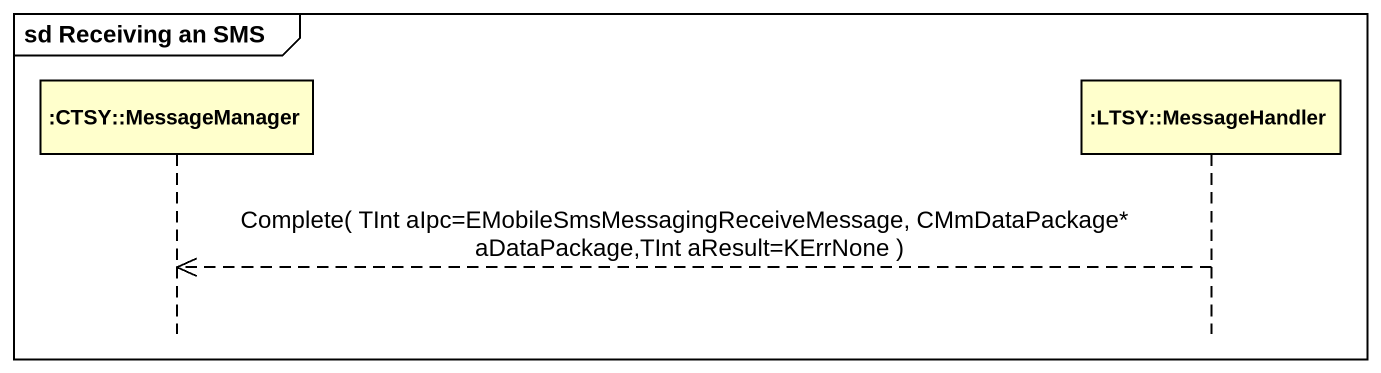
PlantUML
@startuml
mainframe sd Receiving an SMS
hide footbox
participant ":CTSY::MessageManager" as CTSY_MessageManager
participant ":LTSY::MessageHandler" as LTSY_MessageHandler

LTSY_MessageHandler -->> CTSY_MessageManager : Complete( TInt aIpc=EMobileSmsMessagingReceiveMessage, CMmDataPackage* aDataPackage,TInt aResult=KErrNone )
@enduml
